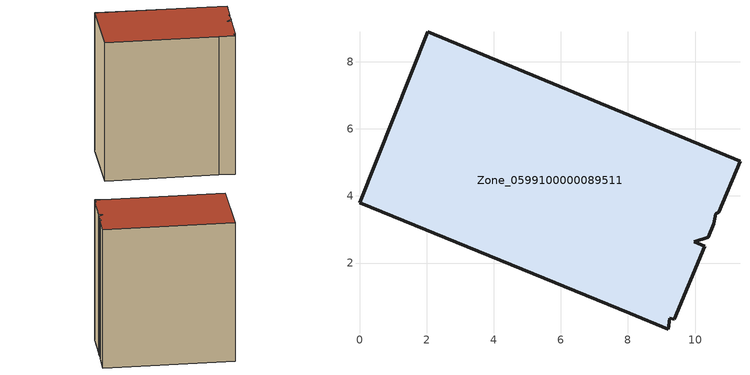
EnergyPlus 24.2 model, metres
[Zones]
Zone_0599100000089511
 floor ground (C_G): 8.05,0.51 0,3.8 2.03,8.9 11.34,5.04 10.7,3.51 10.62,3.47 10.56,3.16 10.39,2.76 9.98,2.64 10.29,2.5 9.38,0.33 9.25,0.35 9.2,0.02 z0.22
 wall outside (C_F): 9.98,2.64 10.39,2.76 10.56,3.16 10.62,3.47 10.7,3.51 11.34,5.04 2.03,8.9 0,3.8 8.05,0.51 9.2,0.02 9.25,0.35 9.38,0.33 10.29,2.5 9.98,2.64 z0.22:11.72
 roof outside (C_R): 8.05,0.51 9.2,0.02 9.25,0.35 9.38,0.33 10.29,2.5 9.98,2.64 10.39,2.76 10.56,3.16 10.62,3.47 10.7,3.51 11.34,5.04 2.03,8.9 0,3.8 z11.72
[BUILDING]
Pand.0599100000089511: North Axis=0; Terrain=City; Loads Convergence Tolerance Value=0.04; Temperature Convergence Tolerance Value=0.4; Solar Distribution=FullExterior; Maximum Number of Warmup Days=25; Minimum Number of Warmup Days=1
[Site:Location]
Rotterdam.The.Hague.AP_ZH_NLD Design_Conditions: Latitude=51.96; Longitude=4.45; Time Zone=1; Elevation=-4.5
[SITE:GROUNDTEMPERATURE:BUILDINGSURFACE]
18, 18, 18, 18, 18, 18, 18, 18, 18, 18, 18, 18
[MATERIAL] Thermal Absorptance=0.9; Solar Absorptance=0.7; Visible Absorptance=0.7
Name | Roughness | Thickness | Conductivity | Density | Specific Heat
G.TC.1946 | MediumSmooth | 0.15 | 1 | 540 | 1210
F.TC.1946 | Rough | 0.3 | 0.857143 | 1920 | 840
R.TC.1946 | MediumRough | 0.2 | 0.909091 | 1500 | 1000
[CONSTRUCTION]
C_G: G.TC.1946
C_F: F.TC.1946
C_R: R.TC.1946
[ZONE]
Zone_0599100000089511: Type=1; Multiplier=1; Ceiling Height=Autocalculate; Volume=Autocalculate; Floor Area=autocalculate; Part of Total Floor Area=Yes
[ZONEINFILTRATION:DESIGNFLOWRATE]
Infil_Zone_0599100000089511: Zone or ZoneList or Space or SpaceList=Zone_0599100000089511; Schedule=AlwaysOn; Design Flow Rate Calculation Method=Flow/Area; Flow Rate per Floor Area=0.003; Constant Term Coefficient=1; Temperature Term Coefficient=0; Velocity Term Coefficient=0; Velocity Squared Term Coefficient=0
[HVACTEMPLATE:ZONE:IDEALLOADSAIRSYSTEM]
Zone_0599100000089511: Maximum Heating Supply Air Temperature=50; Minimum Cooling Supply Air Temperature=13; Maximum Heating Supply Air Humidity Ratio=0.0156; Minimum Cooling Supply Air Humidity Ratio=0.0077; Heating Limit=NoLimit; Cooling Limit=NoLimit; Dehumidification Control Type=ConstantSensibleHeatRatio; Cooling Sensible Heat Ratio=0.7; Dehumidification Setpoint=60; Humidification Control Type=None; Humidification Setpoint=30; Outdoor Air Method=None; Outdoor Air Flow Rate per Person=0.00944; Outdoor Air Flow Rate per Zone Floor Area=0; Outdoor Air Flow Rate per Zone=0; Demand Controlled Ventilation Type=None; Outdoor Air Economizer Type=NoEconomizer; Heat Recovery Type=None; Sensible Heat Recovery Effectiveness=0.7; Latent Heat Recovery Effectiveness=0.65
[ZONECONTROL:THERMOSTAT]
ThermostatControl_Zone_0599100000089511: Zone or ZoneList=Zone_0599100000089511; Control Type Schedule=DualSetpointControlType; Control 1=Thermostat_Zone_0599100000089511; Temperature Difference Between Cutout And Setpoint=0
[THERMOSTATSETPOINT:DUALSETPOINT]
Thermostat_Zone_0599100000089511: Heating Setpoint Temperature Schedule=HeatingSetpoint_Zone_0599100000089511; Cooling Setpoint Temperature Schedule=CoolingSetpoint_Zone_0599100000089511
[SCHEDULE:COMPACT]
HeatingSetpoint_Zone_0599100000089511: Through: 12/31, For: AllDays, Until: 24:00, 21
CoolingSetpoint_Zone_0599100000089511: Through: 12/31, For: AllDays, Until: 24:00, 24
DualSetpointControlType: Through: 12/31, For: AllDays, Until: 24:00, 4
AlwaysOn: Through: 12/31, For: AllDays, Until: 24:00, 1
